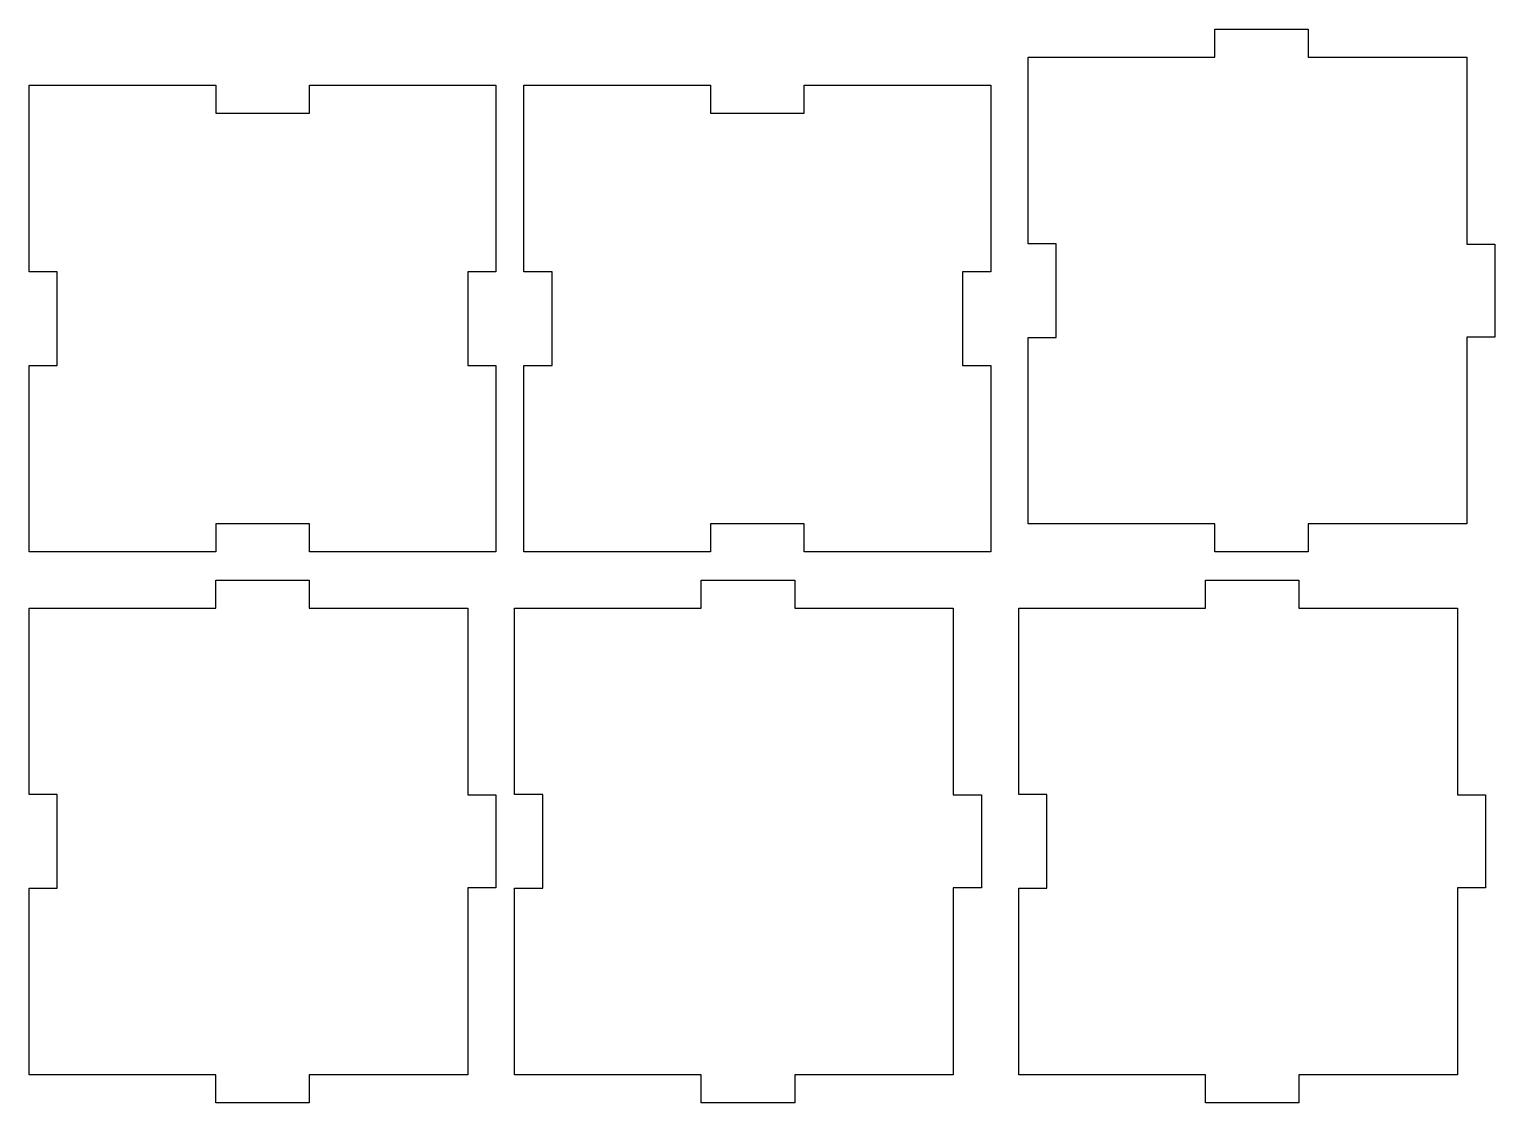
# Model space of a CAD drawing. Header units: millimetres. Extents: x -83 to 74, y -29 to 86.
import ezdxf

# ---------------------------------------------------------------- set-up
doc = ezdxf.new("R2010")
doc.units = ezdxf.units.MM

msp = doc.modelspace()

# ---------------------------------------------------------------- linework, layer by layer
for points in [[(74, 53.003), (73, 53.003), (70.998, 53.003), (70.998, 33), (54, 33), (54, 30), (53, 30), (44, 30), (44, 33), (43, 33), (27.003, 33), (24, 33), (24, 52.998), (27.003, 52.998), (27.003, 63.003), (24, 63.003), (24, 83), (27.003, 83), (43, 83), (44, 83), (44, 86), (53, 86), (54, 86), (54, 83), (70.998, 83), (70.998, 62.998), (73, 62.998), (74, 62.998), (74, 53.003)], [(-83, 80), (-79.998, 80), (-63.003, 80), (-63.003, 76.998), (-52.998, 76.998), (-52.998, 80), (-36.003, 80), (-33, 80), (-33, 60.003), (-36.003, 60.003), (-36.003, 49.998), (-33, 49.998), (-33, 30), (-36.003, 30), (-52.998, 30), (-52.998, 33.003), (-63.003, 33.003), (-63.003, 30), (-79.998, 30), (-83, 30), (-83, 49.998), (-79.998, 49.998), (-79.998, 60.003), (-83, 60.003), (-83, 80)], [(-30, 80), (-26.998, 80), (-10.003, 80), (-10.003, 76.998), (0.003, 76.998), (0.003, 80), (16.998, 80), (20, 80), (20, 60.003), (16.998, 60.003), (16.998, 49.998), (20, 49.998), (20, 30), (19, 30), (16.998, 30), (0.003, 30), (0.003, 33.003), (-10.003, 33.003), (-10.003, 30), (-11, 30), (-26.998, 30), (-30, 30), (-30, 49.998), (-26.998, 49.998), (-26.998, 60.003), (-30, 60.003), (-30, 80)], [(-53, -29), (-63, -29), (-63, -26), (-79.998, -26), (-83, -26), (-83, -6.003), (-79.998, -6.003), (-79.998, 4.003), (-83, 4.003), (-83, 24), (-79.998, 24), (-63, 24), (-63, 27), (-53, 27), (-53, 24), (-36.003, 24), (-36.003, 3.998), (-33, 3.998), (-33, -5.998), (-36.003, -5.998), (-36.003, -26), (-53, -26), (-53, -29)], [(-31, 24), (-30, 24), (-27.998, 24), (-11, 24), (-11, 27), (-1, 27), (-1, 24), (15.998, 24), (15.998, 3.998), (19, 3.998), (19, -5.998), (15.998, -5.998), (15.998, -26), (-1, -26), (-1, -29), (-11, -29), (-11, -26), (-27.998, -26), (-30, -26), (-31, -26), (-31, -6.003), (-30, -6.003), (-27.998, -6.003), (-27.998, 4.003), (-30, 4.003), (-31, 4.003), (-31, 24)], [(53, -29), (43, -29), (43, -26), (26.003, -26), (23, -26), (23, -6.003), (26.003, -6.003), (26.003, 4.003), (23, 4.003), (23, 24), (24, 24), (26.003, 24), (43, 24), (43, 27), (44, 27), (53, 27), (53, 24), (54, 24), (69.998, 24), (69.998, 3.998), (73, 3.998), (73, -5.998), (69.998, -5.998), (69.998, -26), (53, -26), (53, -29)]]:
    msp.add_lwpolyline(points, close=True)

doc.saveas('drawing.dxf')
